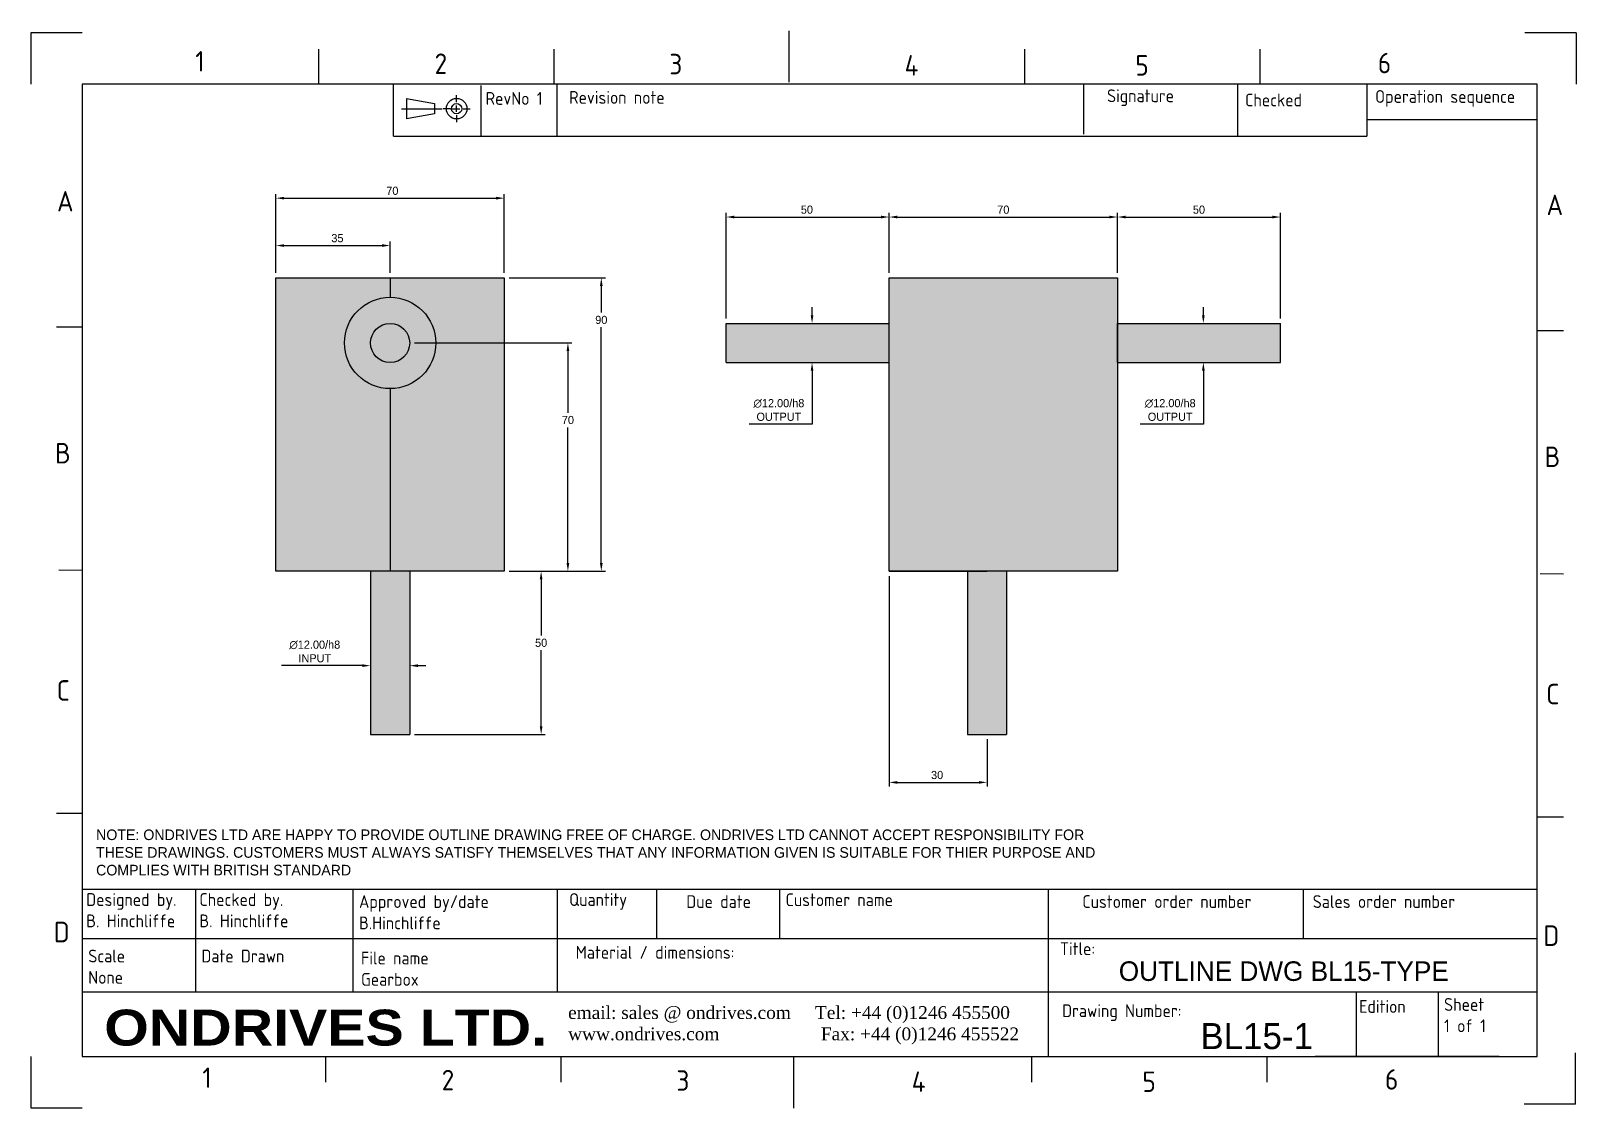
# Model space of a CAD drawing. Extents: x -1 to 473, y -1 to 329.
import ezdxf
from ezdxf.enums import TextEntityAlignment as Align

# ---------------------------------------------------------------- set-up
doc = ezdxf.new("R2010")
doc.units = 0
doc.linetypes.add('CENTER', pattern=[50.8, 31.75, -6.35, 6.35, -6.35])
doc.linetypes.add('HIDDEN', pattern=[9.525, 6.35, -3.175])
doc.layers.get('0').update_dxf_attribs({"linetype": 'CONTINUOUS'})
doc.layers.get('DEFPOINTS').update_dxf_attribs({"linetype": 'CONTINUOUS'})
for name, color, linetype in [('DIMS', 5, 'CONTINUOUS'), ('DRAWING', 7, 'CONTINUOUS'), ('FRAME025', 7, 'CONTINUOUS'), ('FRAME050', 6, 'CONTINUOUS'), ('FRAME070', 5, 'CONTINUOUS'), ('FRAME200', 8, 'CONTINUOUS')]:
    doc.layers.add(name, color=color, linetype=linetype)
doc.styles.add('ARIEL', font='ARIBLK.TTF')
doc.styles.add('ISOCP', font='isocp')
doc.dimstyles.new('METRIC', dxfattribs={"dimtxt": 2.5, "dimasz": 2.5, "dimexe": 1.25, "dimexo": 1.5, "dimgap": 1, "dimtad": 1, "dimtih": 1, "dimtoh": 1, "dimtxsty": 'STANDARD', "dimcen": -2, "dimazin": 3, "dimtfac": 1, "dimtdec": 4, "dimtofl": 0, "dimtmove": 0, "dimatfit": 3, "dimtolj": 1, "dimtzin": 0})

# ---------------------------------------------------------------- blocks, each defined once
blk = doc.blocks.new('*D0')
at = {"color": 0, "linetype": 'BYBLOCK'}
for p, q in [((145.538427, 163.275), (156.597636, 163.275)), ((155.347636, 160.775), (155.347636, 143.606122)), ((155.347636, 115.775), (155.347636, 139.106122)), ((116.538427, 113.275), (156.597636, 113.275))]:
    blk.add_line(p, q, dxfattribs=at)
for points in [[(154.930969, 160.775), (155.764303, 160.775), (155.347636, 163.275)], [(154.930969, 115.775), (155.764303, 115.775), (155.347636, 113.275)]]:
    blk.add_solid(points, dxfattribs=at)
at = {"layer": 'DEFPOINTS', "color": 0, "linetype": 'BYBLOCK'}
for p in [(144.038427, 163.275), (115.038427, 113.275), (155.347636, 113.275)]:
    blk.add_point(p, dxfattribs=at)
at = {"color": 0, "linetype": 'BYBLOCK', "insert": (155.347636, 141.356122), "char_height": 2.5, "attachment_point": 5}
blk.add_mtext('\\A1;50', dxfattribs=at)
blk = doc.blocks.new('*D1')
at = {"color": 0, "linetype": 'BYBLOCK'}
for p, q in [((100.538427, 134.355714), (75.765569, 134.355714)), ((103.038427, 136.775), (103.038427, 133.105714)), ((115.038427, 136.775), (115.038427, 133.105714)), ((117.538427, 134.355714), (120.038427, 134.355714))]:
    blk.add_line(p, q, dxfattribs=at)
for points in [[(100.538427, 134.77238), (100.538427, 133.939047), (103.038427, 134.355714)], [(117.538427, 134.77238), (117.538427, 133.939047), (115.038427, 134.355714)]]:
    blk.add_solid(points, dxfattribs=at)
at = {"layer": 'DEFPOINTS', "color": 0, "linetype": 'BYBLOCK'}
for p in [(103.038427, 138.275), (115.038427, 138.275), (103.038427, 134.355714)]:
    blk.add_point(p, dxfattribs=at)
at = {"color": 0, "linetype": 'BYBLOCK', "insert": (85.932236, 138.689047), "char_height": 2.5, "attachment_point": 5}
blk.add_mtext('\\A1;∅12.00/h8\\PINPUT', dxfattribs=at)
blk = doc.blocks.new('*D2')
at = {"color": 0, "linetype": 'BYBLOCK'}
for p, q in [((116.538427, 233.275), (164.811242, 233.275)), ((163.561242, 230.775), (163.561242, 211.894081)), ((163.561242, 165.775), (163.561242, 207.394081)), ((145.538427, 163.275), (164.811242, 163.275))]:
    blk.add_line(p, q, dxfattribs=at)
for points in [[(163.144576, 230.775), (163.977909, 230.775), (163.561242, 233.275)], [(163.144576, 165.775), (163.977909, 165.775), (163.561242, 163.275)]]:
    blk.add_solid(points, dxfattribs=at)
at = {"layer": 'DEFPOINTS', "color": 0, "linetype": 'BYBLOCK'}
for p in [(115.038427, 233.275), (163.561242, 233.275), (144.038427, 163.275)]:
    blk.add_point(p, dxfattribs=at)
at = {"color": 0, "linetype": 'BYBLOCK', "insert": (163.561242, 209.644081), "char_height": 2.5, "attachment_point": 5}
blk.add_mtext('\\A1;70', dxfattribs=at)
blk = doc.blocks.new('*D3')
at = {"color": 0, "linetype": 'BYBLOCK'}
for p, q in [((145.538427, 253.275), (175.050014, 253.275)), ((173.800014, 250.775), (173.800014, 242.584081)), ((173.800014, 165.775), (173.800014, 238.084081)), ((145.538427, 163.275), (175.050014, 163.275))]:
    blk.add_line(p, q, dxfattribs=at)
for points in [[(173.383347, 250.775), (174.21668, 250.775), (173.800014, 253.275)], [(173.383347, 165.775), (174.21668, 165.775), (173.800014, 163.275)]]:
    blk.add_solid(points, dxfattribs=at)
at = {"layer": 'DEFPOINTS', "color": 0, "linetype": 'BYBLOCK'}
for p in [(144.038427, 253.275), (173.800014, 253.275), (144.038427, 163.275)]:
    blk.add_point(p, dxfattribs=at)
at = {"color": 0, "linetype": 'BYBLOCK', "insert": (173.800014, 240.334081), "char_height": 2.5, "attachment_point": 5}
blk.add_mtext('\\A1;90', dxfattribs=at)
blk = doc.blocks.new('*D4')
at = {"color": 0, "linetype": 'BYBLOCK'}
for p, q in [((74.038427, 254.775), (74.038427, 264.391428)), ((76.538427, 263.141428), (106.538427, 263.141428)), ((109.038427, 254.775), (109.038427, 264.391428))]:
    blk.add_line(p, q, dxfattribs=at)
for points in [[(76.538427, 263.558094), (76.538427, 262.724761), (74.038427, 263.141428)], [(106.538427, 263.558094), (106.538427, 262.724761), (109.038427, 263.141428)]]:
    blk.add_solid(points, dxfattribs=at)
at = {"layer": 'DEFPOINTS', "color": 0, "linetype": 'BYBLOCK'}
for p in [(109.038427, 263.141428), (74.038427, 253.275), (109.038427, 253.275)]:
    blk.add_point(p, dxfattribs=at)
at = {"color": 0, "linetype": 'BYBLOCK', "insert": (92.875423, 265.391428), "char_height": 2.5, "attachment_point": 5}
blk.add_mtext('\\A1;35', dxfattribs=at)
blk = doc.blocks.new('*D5')
at = {"color": 0, "linetype": 'BYBLOCK'}
for p, q in [((74.038427, 254.775), (74.038427, 278.911428)), ((76.538427, 277.661428), (141.538427, 277.661428)), ((144.038427, 254.775), (144.038427, 278.911428))]:
    blk.add_line(p, q, dxfattribs=at)
for points in [[(76.538427, 278.078095), (76.538427, 277.244761), (74.038427, 277.661428)], [(141.538427, 278.078095), (141.538427, 277.244761), (144.038427, 277.661428)]]:
    blk.add_solid(points, dxfattribs=at)
at = {"layer": 'DEFPOINTS', "color": 0, "linetype": 'BYBLOCK'}
for p in [(144.038427, 277.661428), (74.038427, 253.275), (144.038427, 253.275)]:
    blk.add_point(p, dxfattribs=at)
at = {"color": 0, "linetype": 'BYBLOCK', "insert": (109.719853, 279.911428), "char_height": 2.5, "attachment_point": 5}
blk.add_mtext('\\A1;70', dxfattribs=at)
blk = doc.blocks.new('*D6')
at = {"color": 0, "linetype": 'BYBLOCK'}
for p, q in [((212.082849, 240.775), (212.082849, 273.13107)), ((214.582849, 271.88107), (259.582849, 271.88107)), ((262.082849, 254.775), (262.082849, 273.13107))]:
    blk.add_line(p, q, dxfattribs=at)
for points in [[(214.582849, 272.297737), (214.582849, 271.464403), (212.082849, 271.88107)], [(259.582849, 272.297737), (259.582849, 271.464403), (262.082849, 271.88107)]]:
    blk.add_solid(points, dxfattribs=at)
at = {"layer": 'DEFPOINTS', "color": 0, "linetype": 'BYBLOCK'}
for p in [(262.082849, 271.88107), (262.082849, 253.275), (212.082849, 239.275)]:
    blk.add_point(p, dxfattribs=at)
at = {"color": 0, "linetype": 'BYBLOCK', "insert": (236.849662, 274.13107), "char_height": 2.5, "attachment_point": 5}
blk.add_mtext('\\A1;50', dxfattribs=at)
blk = doc.blocks.new('*D7')
at = {"color": 0, "linetype": 'BYBLOCK'}
for p, q in [((264.582849, 271.88107), (329.582849, 271.88107)), ((332.082849, 254.775), (332.082849, 273.13107))]:
    blk.add_line(p, q, dxfattribs=at)
for points in [[(264.582849, 272.297737), (264.582849, 271.464403), (262.082849, 271.88107)], [(329.582849, 272.297737), (329.582849, 271.464403), (332.082849, 271.88107)]]:
    blk.add_solid(points, dxfattribs=at)
at = {"layer": 'DEFPOINTS', "color": 0, "linetype": 'BYBLOCK'}
for p in [(332.082849, 271.88107), (262.082849, 253.275), (332.082849, 253.275)]:
    blk.add_point(p, dxfattribs=at)
at = {"color": 0, "linetype": 'BYBLOCK', "insert": (297.082849, 274.13107), "char_height": 2.5, "attachment_point": 5}
blk.add_mtext('\\A1;70', dxfattribs=at)
blk = doc.blocks.new('*D8')
at = {"color": 0, "linetype": 'BYBLOCK'}
for p, q in [((334.582849, 271.88107), (379.582849, 271.88107)), ((382.082849, 240.775), (382.082849, 273.13107))]:
    blk.add_line(p, q, dxfattribs=at)
for points in [[(334.582849, 272.297737), (334.582849, 271.464403), (332.082849, 271.88107)], [(379.582849, 272.297737), (379.582849, 271.464403), (382.082849, 271.88107)]]:
    blk.add_solid(points, dxfattribs=at)
at = {"layer": 'DEFPOINTS', "color": 0, "linetype": 'BYBLOCK'}
for p in [(382.082849, 271.88107), (332.082849, 253.275), (382.082849, 239.275)]:
    blk.add_point(p, dxfattribs=at)
at = {"color": 0, "linetype": 'BYBLOCK', "insert": (357.082849, 274.13107), "char_height": 2.5, "attachment_point": 5}
blk.add_mtext('\\A1;50', dxfattribs=at)
blk = doc.blocks.new('*D9')
at = {"color": 0, "linetype": 'BYBLOCK'}
for p, q in [((262.082849, 161.775), (262.082849, 97.315069)), ((292.082849, 111.775), (292.082849, 97.315069)), ((264.582849, 98.565069), (289.582849, 98.565069))]:
    blk.add_line(p, q, dxfattribs=at)
for points in [[(264.582849, 98.981736), (264.582849, 98.148403), (262.082849, 98.565069)], [(289.582849, 98.981736), (289.582849, 98.148403), (292.082849, 98.565069)]]:
    blk.add_solid(points, dxfattribs=at)
at = {"layer": 'DEFPOINTS', "color": 0, "linetype": 'BYBLOCK'}
for p in [(262.082849, 163.275), (292.082849, 113.275), (292.082849, 98.565069)]:
    blk.add_point(p, dxfattribs=at)
at = {"color": 0, "linetype": 'BYBLOCK', "insert": (276.780871, 100.815069), "char_height": 2.5, "attachment_point": 5}
blk.add_mtext('\\A1;30', dxfattribs=at)
blk = doc.blocks.new('*D10')
at = {"color": 0, "linetype": 'BYBLOCK'}
for p, q in [((238.428972, 241.775), (238.428972, 244.275)), ((238.582849, 239.275), (239.678972, 239.275)), ((238.428972, 224.775), (238.428972, 208.38907)), ((238.582849, 227.275), (239.678972, 227.275)), ((238.428972, 208.38907), (219.095639, 208.38907))]:
    blk.add_line(p, q, dxfattribs=at)
for points in [[(238.012305, 241.775), (238.845639, 241.775), (238.428972, 239.275)], [(238.012305, 224.775), (238.845639, 224.775), (238.428972, 227.275)]]:
    blk.add_solid(points, dxfattribs=at)
at = {"layer": 'DEFPOINTS', "color": 0, "linetype": 'BYBLOCK'}
for p in [(237.082849, 239.275), (237.082849, 227.275), (238.428972, 227.275)]:
    blk.add_point(p, dxfattribs=at)
at = {"color": 0, "linetype": 'BYBLOCK', "insert": (228.262305, 212.722403), "char_height": 2.5, "attachment_point": 5}
blk.add_mtext('\\A1;∅12.00/h8\\POUTPUT', dxfattribs=at)
blk = doc.blocks.new('*D11')
at = {"color": 0, "linetype": 'BYBLOCK'}
for p, q in [((238.428972, 241.775), (238.428972, 244.275)), ((238.582849, 239.275), (239.678972, 239.275)), ((238.428972, 224.775), (238.428972, 208.38907)), ((238.582849, 227.275), (239.678972, 227.275)), ((238.428972, 208.38907), (219.095639, 208.38907))]:
    blk.add_line(p, q, dxfattribs=at)
for points in [[(238.012305, 241.775), (238.845639, 241.775), (238.428972, 239.275)], [(238.012305, 224.775), (238.845639, 224.775), (238.428972, 227.275)]]:
    blk.add_solid(points, dxfattribs=at)
at = {"layer": 'DEFPOINTS', "color": 0, "linetype": 'BYBLOCK'}
for p in [(237.082849, 239.275), (237.082849, 227.275), (238.428972, 227.275)]:
    blk.add_point(p, dxfattribs=at)
at = {"color": 0, "linetype": 'BYBLOCK', "insert": (228.262305, 212.722403), "char_height": 2.5, "attachment_point": 5}
blk.add_mtext('\\A1;∅12.00/h8\\POUTPUT', dxfattribs=at)
blk = doc.blocks.new('A$C6CA72A6D')
at = {"linetype": 'CONTINUOUS'}
for p, q in [((3.663517, 18.459552), (25.698067, 14.5)), ((3.663517, 18.459552), (3.663517, 2.5)), ((25.698067, 14.5), (25.698067, 6.5)), ((25.698067, 6.5), (3.663517, 2.5))]:
    blk.add_line(p, q, dxfattribs=at)
at = {"linetype": 'CENTER'}
for p, q in [((42.989756, 15.5), (42.989756, 21)), ((42.989756, 8), (42.989756, 13)), ((0, 10.5), (53.489756, 10.5)), ((37.989756, 10.5), (32.489756, 10.5)), ((40.489756, 10.5), (45.489756, 10.5)), ((42.989756, 5.5), (42.989756, 0)), ((47.989756, 10.5), (53.489756, 10.5))]:
    blk.add_line(p, q, dxfattribs=at)
at = {"linetype": 'CONTINUOUS'}
for radius in [8, 4]:
    blk.add_circle((42.989756, 10.5), radius, dxfattribs=at)
blk = doc.blocks.new('DISCLAIMER')
at = {"layer": 'DRAWING', "linetype": 'CONTINUOUS', "insert": (-108.562631, 4.573878), "char_height": 2.5, "width": 236.3303, "attachment_point": 1}
blk.add_mtext('NOTE: ONDRIVES LTD ARE HAPPY TO PROVIDE OUTLINE DRAWING FREE OF CHARGE. ONDRIVES LTD CANNOT ACCEPT RESPONSIBILITY FOR THESE DRAWINGS. CUSTOMERS MUST ALWAYS SATISFY THEMSELVES THAT ANY INFORMATION GIVEN IS SUITABLE FOR THIER PURPOSE AND COMPLIES WITH BRITISH STANDARD', dxfattribs=at)

msp = doc.modelspace()

# ---------------------------------------------------------------- hatches: boundary and pattern name
h = msp.add_hatch(color=1)
h.paths.add_polyline_path([(109.038, 219.275, -0.4142136), (95.038, 233.275, -0.4142136), (109.038, 247.275), (109.038, 253.275), (74.038, 253.275), (74.038, 163.275), (109.038, 163.275)])
h.paths.add_polyline_path([(144.038, 253.275), (109.038, 253.275), (109.038, 247.275, -0.4142136), (123.038, 233.275, -0.4142136), (109.038, 219.275), (109.038, 163.275), (144.038, 163.275)])
for color, points in [(1, [(332.083, 253.275), (262.083, 253.275), (262.083, 163.275), (292.083, 163.275), (332.083, 163.275)]), (2, [(332.083, 239.275), (332.083, 227.275), (382.083, 227.275), (382.083, 239.275)])]:
    msp.add_hatch(color=color).paths.add_polyline_path(points)
h = msp.add_hatch(color=256)
h.paths.add_polyline_path([(95.038, 233.275, 1), (123.038, 233.275, 1)])
h.paths.add_polyline_path([(115.038, 233.275, -1), (103.038, 233.275, -1)], flags=16)
h = msp.add_hatch(color=2)
h.paths.add_polyline_path([(103.038, 233.275, 1), (115.038, 233.275, 1)])
h.paths.add_polyline_path([(212.083, 239.275), (212.083, 227.275), (262.083, 227.275), (262.083, 239.275)])
h.paths.add_polyline_path([(115.038, 163.275), (103.038, 163.275), (103.038, 113.275), (115.038, 113.275)])
h.paths.add_polyline_path([(286.083, 163.275), (286.083, 113.275), (298.083, 113.275), (298.083, 163.275)])

# ---------------------------------------------------------------- linework, layer by layer
for p, q in [((74.038, 253.275), (144.038, 253.275)), ((74.038, 163.275), (74.038, 253.275)), ((144.038, 253.275), (144.038, 163.275)), ((262.083, 253.275), (332.083, 253.275)), ((262.083, 163.275), (262.083, 253.275)), ((332.083, 253.275), (332.083, 163.275)), ((212.083, 239.275), (262.083, 239.275)), ((212.083, 227.275), (212.083, 239.275)), ((262.083, 227.275), (262.083, 239.275)), ((332.083, 239.275), (382.083, 239.275)), ((332.083, 227.275), (332.083, 239.275)), ((382.083, 227.275), (382.083, 239.275)), ((212.083, 227.275), (262.083, 227.275)), ((332.083, 227.275), (382.083, 227.275)), ((144.038, 163.275), (74.038, 163.275)), ((103.038, 163.275), (103.038, 113.275)), ((115.038, 163.275), (115.038, 113.275)), ((332.083, 163.275), (262.083, 163.275)), ((262.083, 163.275), (292.083, 163.275)), ((286.083, 163.275), (286.083, 113.275)), ((298.083, 163.275), (298.083, 113.275)), ((103.038, 113.275), (115.038, 113.275)), ((286.083, 113.275), (298.083, 113.275))]:
    msp.add_line(p, q)
at = {"color": 1}
for p, q in [((109.038, 253.275), (109.038, 247.275)), ((109.038, 219.275), (109.038, 163.275))]:
    msp.add_line(p, q, dxfattribs=at)
for radius in [14, 6]:
    msp.add_circle((109.038, 233.275), radius)
at = {"layer": 'FRAME050'}
for p, q in [((231.426, 313.246), (231.426, 328.937)), ((87.058, 323.372), (87.058, 312.613)), ((159.235, 323.372), (159.235, 312.613)), ((303.59, 323.372), (303.59, 312.613)), ((375.767, 323.372), (375.767, 312.613)), ((14.566, 238.082), (6.721, 238.082)), ((468.895, 236.973), (461.05, 236.973)), ((14.566, 89.02), (6.721, 89.02)), ((468.895, 87.911), (461.05, 87.911)), ((89.233, 14.497), (89.233, 6.652)), ((161.41, 14.497), (161.41, 6.652)), ((232.865, -1.278), (232.865, 14.412)), ((305.764, 14.497), (305.764, 6.652)), ((377.942, 14.497), (377.942, 6.652))]:
    msp.add_line(p, q, dxfattribs=at)
at = {"layer": 'FRAME050', "linetype": 'CONTINUOUS'}
for p, q in [((14.566, 163.551), (7.418, 163.589)), ((468.895, 162.442), (461.746, 162.48))]:
    msp.add_line(p, q, dxfattribs=at)
at = {"layer": 'FRAME070'}
for p, q in [((460.803, 312.613), (14.566, 312.613)), ((14.566, 312.613), (14.566, 14.49)), ((136.923, 296.685), (136.923, 312.249)), ((160.284, 296.685), (160.284, 312.613)), ((369.042, 296.685), (369.042, 312.613)), ((460.803, 14.49), (460.803, 312.613)), ((110.073, 296.685), (408.593, 296.685)), ((14.566, 65.796), (460.803, 65.796)), ((190.825, 50.586), (190.825, 65.796)), ((228.552, 50.586), (228.552, 65.796)), ((389.123, 50.586), (389.123, 65.796)), ((14.566, 34.388), (460.803, 34.388)), ((14.566, 14.49), (460.803, 14.49)), ((402.126, 14.529), (392.711, 14.529)), ((449.198, 14.529), (402.126, 14.529))]:
    msp.add_line(p, q, dxfattribs=at)
at = {"layer": 'FRAME070', "linetype": 'CONTINUOUS'}
for p, q in [((110.073, 296.685), (110.073, 312.613)), ((321.691, 312.613), (321.691, 297.327)), ((408.593, 312.363), (408.593, 296.685)), ((460.803, 301.717), (408.593, 301.717)), ((49.308, 65.847), (49.308, 34.388)), ((97.639, 65.847), (97.639, 34.388)), ((160.223, 65.796), (160.223, 34.388)), ((310.795, 65.796), (310.795, 14.49)), ((460.803, 50.586), (14.566, 50.586)), ((405.337, 34.388), (405.337, 14.49)), ((430.466, 34.388), (430.466, 14.49))]:
    msp.add_line(p, q, dxfattribs=at)
at = {"layer": 'FRAME200'}
for p, q in [((14.566, 328.303), (-1.125, 328.303)), ((-1.125, 328.303), (-1.125, 312.613)), ((472.739, 328.303), (457.048, 328.303)), ((472.739, 328.303), (472.739, 312.613)), ((-1.125, 14.49), (-1.125, -1.201)), ((472.516, -0.082), (472.516, 15.609)), ((-1.125, -1.201), (14.566, -1.201)), ((472.516, -0.082), (456.826, -0.082))]:
    msp.add_line(p, q, dxfattribs=at)

# ---------------------------------------------------------------- block references
at = {"xscale": 0.392267, "yscale": 0.392267, "zscale": 0.392267}
msp.add_blockref('A$C6CA72A6D', (112.574, 300.98), dxfattribs=at)
at = {"layer": 'DIMS', "xscale": 1.3, "yscale": 1.3, "zscale": 1.3}
msp.add_blockref('DISCLAIMER', (159.994, 78.182), dxfattribs=at)

# ---------------------------------------------------------------- texts
for s, height, p in [('OUTLINE DWG BL15-TYPE', 6, (332.498, 37.706)), ('BL15-1', 8, (357.538, 16.805))]:
    msp.add_text(s, height=height).set_placement(p)
at = {"style": 'ARIEL'}
msp.add_text('ONDRIVES LTD.', height=11, dxfattribs=at).set_placement((21.36, 17.895))
at = {"linetype": 'CONTINUOUS', "attachment_point": 1, "style": 'ISOCP'}
for s, insert, char_height, width in [('Operation sequence', (411.12, 310.799), 3.92267, 65.21233), ('Approved by/date\\PB.Hinchliffe  ', (99.498, 63.991), 3.92267, 71.87807), ('Quantity', (163.941, 64.61), 3.9227, 55.76748), ('Due date', (199.88, 63.991), 3.9227, 37.1783), ('Customer name', (230.303, 64.548), 3.92267, 73.05615), ('Customer order number', (321.329, 63.991), 3.92267, 61.96384), ('Material / dimensions:', (165.93, 48.439), 3.92267, 141.04046), ('Edition', (406.219, 31.832), 3.9227, 22.92659), ('Sheet\\P1 of 1', (432.244, 32.45), 3.9227, 27.26416)]:
    msp.add_mtext(s, dxfattribs=dict(at, insert=insert, char_height=char_height, width=width))
at = {"layer": 'DRAWING', "linetype": 'HIDDEN', "insert": (163.623, 29.967), "char_height": 3.92271, "width": 143.70055, "attachment_point": 1}
msp.add_mtext('\\fTimes New Roman|b0|i0|c0|p18;email: sales @ ondrives.com     Tel: +44 (0)1246 455500\\Pwww.ondrives.com                     Fax: +44 (0)1246 455522', dxfattribs=at)
at = {"layer": 'FRAME025', "style": 'ISOCP'}
for s, height, p in [('RevNo 1', 3.9227, (138.317, 308.237)), ('Revision note', 3.92267, (163.927, 308.55)), ('Signature', 3.9227, (328.884, 309.055)), ('Checked', 3.9227, (371.232, 307.759))]:
    msp.add_text(s, height=height, dxfattribs=at).set_placement(p, align=Align.MIDDLE_LEFT)
at = {"layer": 'FRAME050', "style": 'ISOCP'}
for s, p in [('1', (50.708, 319.619)), ('6', (413.996, 319.092)), ('2', (124.596, 318.891)), ('3', (196.653, 318.772)), ('4', (268.945, 318.396)), ('5', (339.631, 318.374)), ('A', (9.416, 276.709)), ('A', (466.217, 275.599)), ('B', (8.682, 199.484)), ('B', (465.482, 198.375)), ('C', (8.785, 126.764)), ('C', (465.586, 125.654)), ('D', (8.32, 52.698)), ('D', (465.121, 51.588)), ('1', (52.883, 8.035)), ('2', (126.77, 7.307)), ('3', (198.828, 7.187)), ('4', (271.12, 6.811)), ('5', (341.806, 6.79)), ('6', (416.171, 7.507))]:
    msp.add_text(s, height=6.276, dxfattribs=at).set_placement(p, align=Align.MIDDLE)
at = {"layer": 'FRAME070', "linetype": 'CONTINUOUS', "attachment_point": 1, "style": 'ISOCP'}
for s, insert, char_height, width in [('\\C0;Designed by.\\PB. Hinchliffe', (15.847, 64.61), 3.92267, 32.8409), ('\\C0;Checked by.\\PB. Hinchliffe', (50.547, 64.61), 3.92267, 45.85317), ('\\C0;Sales order number', (391.968, 63.991), 3.92267, 63.82276), ('\\C0;Title:\\P\\H4;     ', (314.459, 49.552), 3.9227, 123.36148), ('\\C0;Scale\\PNone', (16.467, 47.293), 3.9227, 27.88373), ('\\C0;Date Drawn', (51.166, 47.293), 3.92267, 43.99428), ('\\C0;File name\\PGearbox', (100.118, 46.675), 3.92267, 53.2889), ('\\C0;Drawing Number:\\P                        ', (315.132, 30.533), 3.92267, 86.12967)]:
    msp.add_mtext(s, dxfattribs=dict(at, insert=insert, char_height=char_height, width=width))

# ---------------------------------------------------------------- dimensions: what is measured, and where the dimension line sits
at = {"layer": 'DIMS'}
for base, p1, p2, picture, middle in [((144.038, 277.661), (74.038, 253.275), (144.038, 253.275), '*D5', (109.72, 277.661)), ((262.083, 271.881), (212.083, 239.275), (262.083, 253.275), '*D6', (236.85, 271.881)), ((109.038, 263.141), (74.038, 253.275), (109.038, 253.275), '*D4', (92.875, 263.141)), ((292.083, 98.565), (262.083, 163.275), (292.083, 113.275), '*D9', (276.781, 98.565))]:
    dim = msp.add_linear_dim(base=base, p1=p1, p2=p2, dimstyle='METRIC', dxfattribs=at)
    dim.commit()
    dim.dimension.update_dxf_attribs({"geometry": picture, "text_midpoint": middle, "dimtype": 160})
for base, p1, p2, picture, middle in [((332.083, 271.881), (262.083, 253.275), (332.083, 253.275), '*D7', (297.083, 274.131)), ((382.083, 271.881), (332.083, 253.275), (382.083, 239.275), '*D8', (357.083, 274.131))]:
    dim = msp.add_linear_dim(base=base, p1=p1, p2=p2, dimstyle='METRIC', override={"dimse1": 1}, dxfattribs=at)
    dim.commit()
    dim.dimension.update_dxf_attribs({"geometry": picture, "text_midpoint": middle})
for base, p2, picture, middle in [((173.8, 253.275), (144.038, 253.275), '*D3', (173.8, 240.334)), ((163.561, 233.275), (115.038, 233.275), '*D2', (163.561, 209.644)), ((155.348, 113.275), (115.038, 113.275), '*D0', (155.348, 141.356))]:
    dim = msp.add_linear_dim(base=base, p1=(144.038, 163.275), p2=p2, angle=90, dimstyle='METRIC', dxfattribs=at)
    dim.commit()
    dim.dimension.update_dxf_attribs({"geometry": picture, "text_midpoint": middle, "dimtype": 160})
dim = msp.add_linear_dim(base=(238.429, 227.275), p1=(237.083, 239.275), p2=(237.083, 227.275), angle=90, text='%%c<>.00/h8\\POUTPUT', dimstyle='METRIC', dxfattribs=at)
dim.commit()
dim.dimension.update_dxf_attribs({"geometry": '*D10', "text_midpoint": (228.262, 208.389), "dimtype": 160})
dim = msp.add_linear_dim(base=(358.429, 227.275), p1=(357.083, 239.275), p2=(357.083, 227.275), angle=90, text='%%c<>.00/h8\\POUTPUT', dimstyle='METRIC', dxfattribs=at)
dim.commit()
dim.dimension.update_dxf_attribs({"geometry": '*D11', "text_midpoint": (348.262, 208.389), "dimtype": 160, "insert": (120, 0)})
dim = msp.add_linear_dim(base=(103.038, 134.356), p1=(115.038, 138.275), p2=(103.038, 138.275), text='%%c<>.00/h8\\PINPUT', dimstyle='METRIC', dxfattribs=at)
dim.commit()
dim.dimension.update_dxf_attribs({"geometry": '*D1', "text_midpoint": (85.932, 134.356), "dimtype": 160})

doc.saveas('drawing.dxf')
